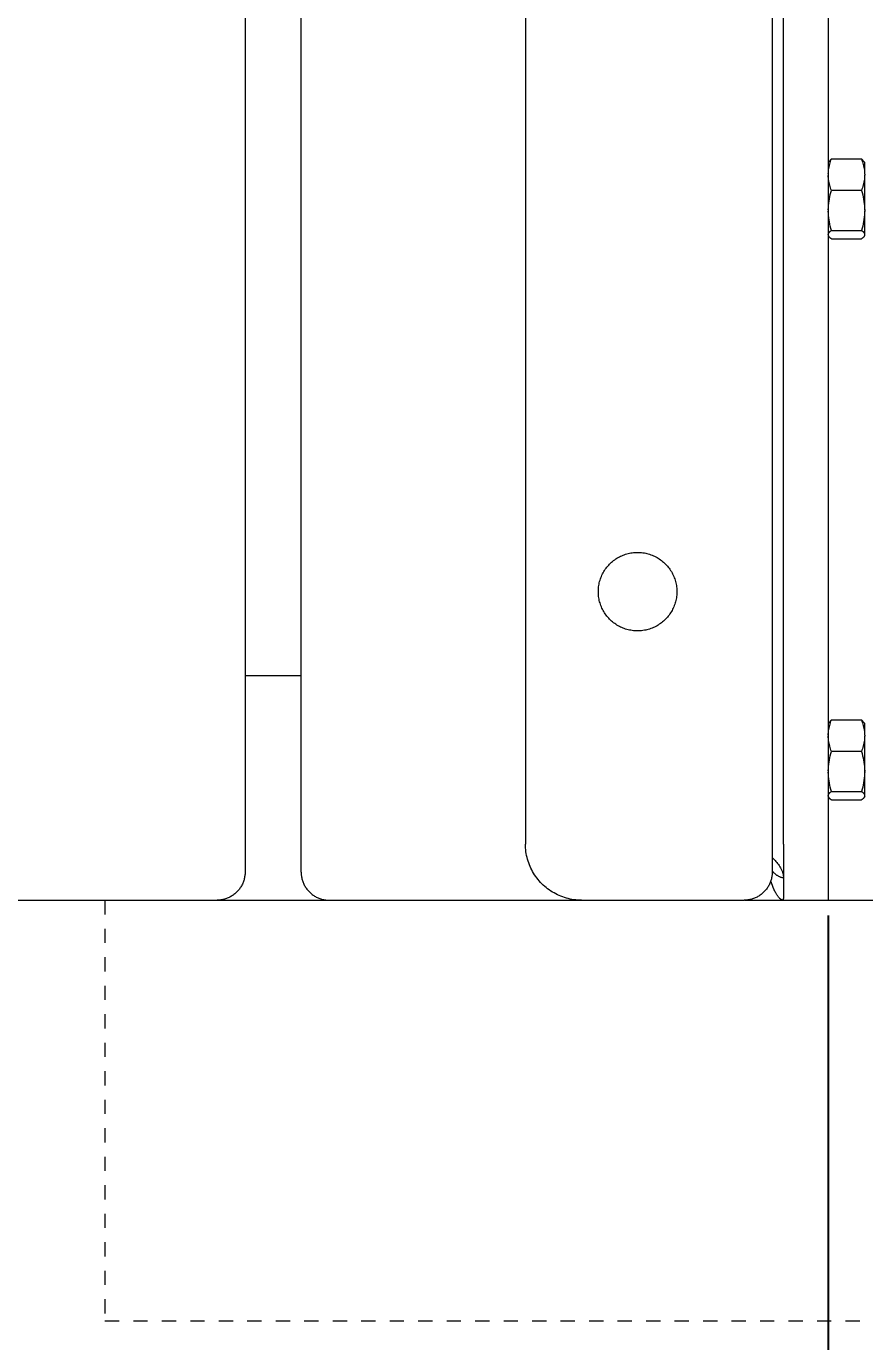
# Model space of a CAD drawing. Header units: inches. Extents: x -2 to 171, y -5 to 121.
# Drawn here: x 74.87 to 80.76, y 48.11 to 57.34 of the extents above; entities that cross this region are included whole.
import ezdxf

# ---------------------------------------------------------------- set-up
doc = ezdxf.new("R2010")
doc.units = ezdxf.units.IN
doc.linetypes.add('HIDDEN', pattern=[1.905, 1.27, -0.635])
for name, color, linetype, lineweight in [('ZANO_R', 7, 'Continuous', 0), ('ZANO_R_przerywana', 250, 'HIDDEN', 0), ('ZANO_W', 1, 'Continuous', 0)]:
    doc.layers.add(name, color=color, linetype=linetype, lineweight=lineweight)
doc.styles.get("Standard").update_dxf_attribs({"font": 'arial.ttf'})
doc.dimstyles.new('amerykanie', dxfattribs={"dimtxt": 50, "dimasz": 50, "dimexe": 0.5, "dimexo": 0.5, "dimgap": 1, "dimtad": 1, "dimdec": 0, "dimzin": 0, "dimlunit": 5, "dimtxsty": 'Standard', "dimcen": 0.09, "dimclrd": 1, "dimclre": 1, "dimclrt": 1, "dimazin": 0, "dimtfac": 1, "dimtdec": 0, "dimtmove": 0, "dimatfit": 3, "dimfxl": 1, "dimtzin": 0, "dimarcsym": 1})

# ---------------------------------------------------------------- blocks, each defined once
blk = doc.blocks.new('*D363')
at = {"layer": 'ZANO_W', "color": 1, "lineweight": -2}
for p, q in [((7.9821, 51.1051), (7.9821, 43.3899)), ((82.3128, 51.1051), (82.3128, 43.3899)), ((8.9821, 43.8899), (81.3128, 43.8899))]:
    blk.add_line(p, q, dxfattribs=at)
at = {"layer": 'ZANO_W', "color": 1}
for points in [[(8.9821, 44.0566), (8.9821, 43.7232), (7.9821, 43.8899)], [(81.3128, 43.7232), (81.3128, 44.0566), (82.3128, 43.8899)]]:
    blk.add_solid(points, dxfattribs=at)
at = {"layer": 'ZANO_W', "color": 1, "insert": (45.1474, 45.2301), "char_height": 1.625, "attachment_point": 5}
blk.add_mtext('74 5/16', dxfattribs=at)
blk = doc.blocks.new('*D364')
at = {"layer": 'ZANO_W', "color": 1, "lineweight": -2}
for p, q in [((9.7931, 51.1051), (9.7931, 46.5274)), ((80.5018, 51.1051), (80.5018, 46.5274)), ((10.7931, 47.0274), (79.5018, 47.0274))]:
    blk.add_line(p, q, dxfattribs=at)
at = {"layer": 'ZANO_W', "color": 1}
for points in [[(10.7931, 47.194), (10.7931, 46.8607), (9.7931, 47.0274)], [(79.5018, 46.8607), (79.5018, 47.194), (80.5018, 47.0274)]]:
    blk.add_solid(points, dxfattribs=at)
at = {"layer": 'ZANO_W', "color": 1, "insert": (45.1474, 48.3676), "char_height": 1.625, "attachment_point": 5}
blk.add_mtext('70 11/16', dxfattribs=at)

msp = doc.modelspace()

# ---------------------------------------------------------------- linework, layer by layer
at = {"layer": 'ZANO_R'}
for p, q in [((76.40727, 68.73104), (76.40727, 51.4082)), ((76.80097, 51.4082), (76.80097, 68.73104)), ((80.10805, 68.73104), (80.10805, 51.4082)), ((78.37577, 68.53419), (78.37577, 51.60505)), ((80.18679, 51.60505), (80.18679, 68.53419)), ((80.50175, 68.53419), (80.50175, 51.60505)), ((80.50482, 56.3938), (80.52461, 56.41291)), ((80.51773, 56.39444), (80.52102, 56.40373)), ((80.52102, 56.40373), (80.52461, 56.41291)), ((80.52461, 56.41291), (80.7348, 56.41291)), ((80.7348, 56.41291), (80.73857, 56.4033)), ((80.7546, 56.3938), (80.7348, 56.41291)), ((80.73857, 56.4033), (80.74201, 56.39356)), ((80.50175, 56.38852), (80.50481, 56.39381)), ((80.50181, 56.30747), (80.50233, 56.31731)), ((80.50233, 56.31731), (80.50317, 56.32713)), ((80.50317, 56.32713), (80.50433, 56.33692)), ((80.50433, 56.33692), (80.50579, 56.34667)), ((80.50579, 56.34667), (80.50757, 56.35637)), ((80.50757, 56.35637), (80.50965, 56.366)), ((80.50965, 56.366), (80.51204, 56.37557)), ((80.51204, 56.37557), (80.51473, 56.38505)), ((80.51473, 56.38505), (80.51773, 56.39444)), ((80.74201, 56.39356), (80.74511, 56.38372)), ((80.74511, 56.38372), (80.74788, 56.37377)), ((80.74788, 56.37377), (80.75031, 56.36374)), ((80.75031, 56.36374), (80.7524, 56.35363)), ((80.7524, 56.35363), (80.75415, 56.34345)), ((80.75415, 56.34345), (80.75555, 56.33322)), ((80.7546, 56.39381), (80.75766, 56.38852)), ((80.75555, 56.33322), (80.7566, 56.32295)), ((80.7566, 56.32295), (80.75731, 56.31265)), ((80.75731, 56.31265), (80.75766, 56.30234)), ((80.75766, 56.30622), (80.75766, 56.38845)), ((80.50232, 56.28751), (80.5018, 56.29737)), ((80.50316, 56.27768), (80.50232, 56.28751)), ((80.50431, 56.26787), (80.50316, 56.27768)), ((80.50577, 56.25811), (80.50431, 56.26787)), ((80.50755, 56.24839), (80.50577, 56.25811)), ((80.50963, 56.23874), (80.50755, 56.24839)), ((80.51202, 56.22917), (80.50963, 56.23874)), ((80.51472, 56.21967), (80.51202, 56.22917)), ((80.51772, 56.21026), (80.51472, 56.21967)), ((80.74504, 56.22074), (80.74195, 56.21097)), ((80.7478, 56.23061), (80.74504, 56.22074)), ((80.75023, 56.24057), (80.7478, 56.23061)), ((80.75232, 56.2506), (80.75023, 56.24057)), ((80.75407, 56.2607), (80.75232, 56.2506)), ((80.75548, 56.27085), (80.75407, 56.2607)), ((80.75655, 56.28104), (80.75548, 56.27085)), ((80.75728, 56.29127), (80.75655, 56.28104)), ((80.75766, 56.30151), (80.75728, 56.29127)), ((80.75766, 56.30151), (80.75766, 56.30234)), ((80.75766, 56.05651), (80.75766, 56.29978)), ((80.50713, 56.11738), (80.50968, 56.13247)), ((80.50968, 56.13247), (80.5127, 56.14746)), ((80.5127, 56.14746), (80.5162, 56.16235)), ((80.5162, 56.16235), (80.52017, 56.17712)), ((80.52102, 56.20096), (80.51772, 56.21026)), ((80.52017, 56.17712), (80.52461, 56.19176)), ((80.52461, 56.19176), (80.52102, 56.20096)), ((80.7348, 56.19176), (80.52461, 56.19176)), ((80.73854, 56.2013), (80.7348, 56.19176)), ((80.7348, 56.19176), (80.7394, 56.17661)), ((80.74195, 56.21097), (80.73854, 56.2013)), ((80.7394, 56.17661), (80.74349, 56.16131)), ((80.74349, 56.16131), (80.74708, 56.14588)), ((80.74708, 56.14588), (80.75014, 56.13035)), ((80.75014, 56.13035), (80.75269, 56.11472)), ((80.50178, 56.05647), (80.50239, 56.07176)), ((80.5024, 56.03125), (80.50179, 56.04651)), ((80.50239, 56.07176), (80.50349, 56.08701)), ((80.50351, 56.01602), (80.5024, 56.03125)), ((80.50349, 56.08701), (80.50507, 56.10223)), ((80.50507, 56.10223), (80.50713, 56.11738)), ((80.75269, 56.11472), (80.75472, 56.09901)), ((80.75472, 56.09901), (80.75623, 56.08324)), ((80.75721, 56.03578), (80.75622, 56.01997)), ((80.75623, 56.08324), (80.75721, 56.06744)), ((80.75721, 56.06744), (80.75766, 56.05161)), ((80.75766, 56.05161), (80.75721, 56.03578)), ((80.75766, 55.88312), (80.75766, 56.0484)), ((80.50509, 56.00083), (80.50351, 56.01602)), ((80.50715, 55.9857), (80.50509, 56.00083)), ((80.5097, 55.97065), (80.50715, 55.9857)), ((80.51272, 55.95568), (80.5097, 55.97065)), ((80.51622, 55.94082), (80.51272, 55.95568)), ((80.52018, 55.92607), (80.51622, 55.94082)), ((80.74349, 55.94191), (80.7394, 55.92661)), ((80.74708, 55.95734), (80.74349, 55.94191)), ((80.75014, 55.97287), (80.74708, 55.95734)), ((80.75269, 55.9885), (80.75014, 55.97287)), ((80.75472, 56.00421), (80.75269, 55.9885)), ((80.75622, 56.01997), (80.75472, 56.00421)), ((80.50175, 55.88188), (80.50206, 55.88329)), ((80.50206, 55.88048), (80.50175, 55.88188)), ((80.50416, 55.87253), (80.50175, 55.8767)), ((80.50206, 55.88329), (80.50242, 55.88467)), ((80.50241, 55.87909), (80.50206, 55.88048)), ((80.50281, 55.87771), (80.50241, 55.87909)), ((80.50242, 55.88467), (80.50282, 55.88605)), ((80.50326, 55.87635), (80.50281, 55.87771)), ((80.50282, 55.88605), (80.50326, 55.88741)), ((80.50326, 55.88741), (80.50376, 55.88876)), ((80.50375, 55.875), (80.50326, 55.87635)), ((80.50429, 55.87367), (80.50375, 55.875)), ((80.50376, 55.88876), (80.5043, 55.89009)), ((80.50487, 55.87236), (80.50429, 55.87367)), ((80.5043, 55.89009), (80.50488, 55.8914)), ((80.5055, 55.87107), (80.50487, 55.87236)), ((80.50488, 55.8914), (80.50551, 55.89269)), ((80.50617, 55.86981), (80.5055, 55.87107)), ((80.50551, 55.89269), (80.50618, 55.89396)), ((80.50689, 55.86856), (80.50617, 55.86981)), ((80.50618, 55.89396), (80.5069, 55.8952)), ((80.50764, 55.86734), (80.50689, 55.86856)), ((80.5069, 55.8952), (80.50765, 55.89642)), ((80.50844, 55.86615), (80.50764, 55.86734)), ((80.50765, 55.89642), (80.50845, 55.89761)), ((80.50928, 55.86499), (80.50844, 55.86615)), ((80.50845, 55.89761), (80.50929, 55.89877)), ((80.51016, 55.86385), (80.50928, 55.86499)), ((80.50929, 55.89877), (80.51017, 55.89991)), ((80.51107, 55.86275), (80.51016, 55.86385)), ((80.51017, 55.89991), (80.51108, 55.90101)), ((80.51202, 55.86167), (80.51107, 55.86275)), ((80.51108, 55.90101), (80.51203, 55.90208)), ((80.51301, 55.86064), (80.51202, 55.86167)), ((80.51203, 55.90208), (80.51302, 55.90312)), ((80.51404, 55.85963), (80.51301, 55.86064)), ((80.51302, 55.90312), (80.51405, 55.90413)), ((80.51509, 55.85866), (80.51404, 55.85963)), ((80.51405, 55.90413), (80.5151, 55.9051)), ((80.51618, 55.85773), (80.51509, 55.85866)), ((80.5151, 55.9051), (80.51619, 55.90603)), ((80.51731, 55.85683), (80.51618, 55.85773)), ((80.51619, 55.90603), (80.51731, 55.90693)), ((80.51731, 55.90693), (80.51846, 55.90779)), ((80.51846, 55.85598), (80.51731, 55.85683)), ((80.51846, 55.90779), (80.51964, 55.9086)), ((80.51964, 55.85516), (80.51846, 55.85598)), ((80.51964, 55.9086), (80.52085, 55.90938)), ((80.52084, 55.85438), (80.51964, 55.85516)), ((80.52461, 55.91146), (80.52018, 55.92607)), ((80.52207, 55.85365), (80.52084, 55.85438)), ((80.52085, 55.90938), (80.52208, 55.91012)), ((80.52333, 55.85296), (80.52207, 55.85365)), ((80.52208, 55.91012), (80.52333, 55.91081)), ((80.52333, 55.91081), (80.52461, 55.91146)), ((80.52461, 55.85231), (80.52333, 55.85296)), ((80.52461, 55.91146), (80.7348, 55.91146)), ((80.52461, 55.85231), (80.7348, 55.85231)), ((80.7394, 55.92661), (80.7348, 55.91146)), ((80.7348, 55.91146), (80.73608, 55.91081)), ((80.73608, 55.85296), (80.7348, 55.85231)), ((80.73608, 55.91081), (80.73733, 55.91012)), ((80.73734, 55.85365), (80.73608, 55.85296)), ((80.73733, 55.91012), (80.73856, 55.90938)), ((80.73857, 55.85438), (80.73734, 55.85365)), ((80.73856, 55.90938), (80.73977, 55.9086)), ((80.73978, 55.85516), (80.73857, 55.85438)), ((80.73977, 55.9086), (80.74094, 55.90779)), ((80.74096, 55.85598), (80.73978, 55.85516)), ((80.74094, 55.90779), (80.74209, 55.90693)), ((80.74211, 55.85683), (80.74096, 55.85598)), ((80.74209, 55.90693), (80.74321, 55.90604)), ((80.74323, 55.85773), (80.74211, 55.85683)), ((80.74321, 55.90604), (80.7443, 55.9051)), ((80.74432, 55.85866), (80.74323, 55.85773)), ((80.7443, 55.9051), (80.74536, 55.90414)), ((80.74538, 55.85963), (80.74432, 55.85866)), ((80.74536, 55.90414), (80.74638, 55.90313)), ((80.7464, 55.86064), (80.74538, 55.85963)), ((80.74638, 55.90313), (80.74736, 55.90209)), ((80.74739, 55.86167), (80.7464, 55.86064)), ((80.74736, 55.90209), (80.74832, 55.90102)), ((80.74834, 55.86275), (80.74739, 55.86167)), ((80.74832, 55.90102), (80.74923, 55.89992)), ((80.74926, 55.86385), (80.74834, 55.86275)), ((80.74923, 55.89992), (80.75011, 55.89879)), ((80.75013, 55.86499), (80.74926, 55.86385)), ((80.75011, 55.89879), (80.75095, 55.89763)), ((80.75097, 55.86615), (80.75013, 55.86499)), ((80.75095, 55.89763), (80.75174, 55.89644)), ((80.75177, 55.86734), (80.75097, 55.86615)), ((80.75174, 55.89644), (80.7525, 55.89522)), ((80.75253, 55.86856), (80.75177, 55.86734)), ((80.7525, 55.89522), (80.75322, 55.89398)), ((80.75324, 55.86981), (80.75253, 55.86856)), ((80.75322, 55.89398), (80.75389, 55.89271)), ((80.75391, 55.87107), (80.75324, 55.86981)), ((80.75389, 55.89271), (80.75452, 55.89143)), ((80.75454, 55.87236), (80.75391, 55.87107)), ((80.75452, 55.89143), (80.7551, 55.89012)), ((80.75512, 55.87367), (80.75454, 55.87236)), ((80.7551, 55.89012), (80.75565, 55.88879)), ((80.75566, 55.875), (80.75512, 55.87367)), ((80.75766, 55.8767), (80.75525, 55.87253)), ((80.75565, 55.88879), (80.75614, 55.88745)), ((80.75616, 55.87635), (80.75566, 55.875)), ((80.75614, 55.88745), (80.75659, 55.88609)), ((80.7566, 55.87771), (80.75616, 55.87635)), ((80.75659, 55.88609), (80.75699, 55.88471)), ((80.757, 55.87909), (80.7566, 55.87771)), ((80.75699, 55.88471), (80.75735, 55.88333)), ((80.75736, 55.88048), (80.757, 55.87909)), ((80.75735, 55.88333), (80.75766, 55.88193)), ((80.75766, 55.88188), (80.75736, 55.88048)), ((80.75766, 55.8776), (80.75766, 55.88123)), ((80.75766, 55.87683), (80.75766, 55.8776)), ((80.75766, 55.87671), (80.75766, 55.87683)), ((80.75766, 55.87677), (80.75766, 55.87672)), ((80.75766, 55.87672), (80.75766, 55.87671)), ((80.75766, 55.87671), (80.75766, 55.8767)), ((80.75766, 55.8767), (80.75766, 55.87671)), ((80.75766, 55.8767), (80.75766, 55.8767)), ((80.75766, 55.8767), (80.75766, 55.8767)), ((79.05224, 53.62898), (79.06101, 53.63266)), ((79.06101, 53.63266), (79.06991, 53.63603)), ((79.06991, 53.63603), (79.07891, 53.6391)), ((79.07891, 53.6391), (79.08802, 53.64185)), ((79.08802, 53.64185), (79.09722, 53.64429)), ((79.09722, 53.64429), (79.10649, 53.6464)), ((79.10649, 53.6464), (79.11584, 53.6482)), ((79.11584, 53.6482), (79.12524, 53.64967)), ((79.12524, 53.64967), (79.13468, 53.65082)), ((79.13468, 53.65082), (79.14416, 53.65164)), ((79.14416, 53.65164), (79.15366, 53.65213)), ((79.15366, 53.65213), (79.16317, 53.65229)), ((79.16317, 53.65229), (79.17268, 53.65213)), ((79.17268, 53.65213), (79.18218, 53.65164)), ((79.18218, 53.65164), (79.19166, 53.65082)), ((79.19166, 53.65082), (79.20111, 53.64967)), ((79.20111, 53.64967), (79.21051, 53.6482)), ((79.21051, 53.6482), (79.21985, 53.6464)), ((79.21985, 53.6464), (79.22912, 53.64429)), ((79.22912, 53.64429), (79.23832, 53.64185)), ((79.23832, 53.64185), (79.24743, 53.6391)), ((79.24743, 53.6391), (79.25643, 53.63603)), ((79.25643, 53.63603), (79.26533, 53.63266)), ((79.26533, 53.63266), (79.2741, 53.62898)), ((78.93636, 53.53326), (78.9419, 53.54099)), ((78.9419, 53.54099), (78.94771, 53.54853)), ((78.94771, 53.54853), (78.95377, 53.55587)), ((78.95377, 53.55587), (78.96007, 53.56299)), ((78.96007, 53.56299), (78.96662, 53.56989)), ((78.96662, 53.56989), (78.97341, 53.57656)), ((78.97341, 53.57656), (78.98042, 53.58299)), ((78.98042, 53.58299), (78.98765, 53.58917)), ((78.98765, 53.58917), (78.99509, 53.5951)), ((78.99509, 53.5951), (79.00273, 53.60077)), ((79.00273, 53.60077), (79.01056, 53.60618)), ((79.01056, 53.60618), (79.01857, 53.61131)), ((79.01857, 53.61131), (79.02675, 53.61616)), ((79.02675, 53.61616), (79.0351, 53.62073)), ((79.0351, 53.62073), (79.0436, 53.625)), ((79.0436, 53.625), (79.05224, 53.62898)), ((79.2741, 53.62898), (79.28275, 53.625)), ((79.28275, 53.625), (79.29124, 53.62073)), ((79.29124, 53.62073), (79.29959, 53.61616)), ((79.29959, 53.61616), (79.30777, 53.61131)), ((79.30777, 53.61131), (79.31579, 53.60618)), ((79.31579, 53.60618), (79.32362, 53.60077)), ((79.32362, 53.60077), (79.33125, 53.5951)), ((79.33125, 53.5951), (79.33869, 53.58917)), ((79.33869, 53.58917), (79.34592, 53.58299)), ((79.34592, 53.58299), (79.35293, 53.57656)), ((79.35293, 53.57656), (79.35972, 53.56989)), ((79.35972, 53.56989), (79.36627, 53.56299)), ((79.36627, 53.56299), (79.37258, 53.55587)), ((79.37258, 53.55587), (79.37864, 53.54853)), ((79.37864, 53.54853), (79.38444, 53.54099)), ((79.38444, 53.54099), (79.38998, 53.53326)), ((78.89449, 53.43803), (78.89677, 53.44727)), ((78.89677, 53.44727), (78.89936, 53.45642)), ((78.89936, 53.45642), (78.90227, 53.46548)), ((78.90227, 53.46548), (78.90549, 53.47443)), ((78.90549, 53.47443), (78.90902, 53.48327)), ((78.90902, 53.48327), (78.91285, 53.49197)), ((78.91285, 53.49197), (78.91697, 53.50055)), ((78.91697, 53.50055), (78.92139, 53.50897)), ((78.92139, 53.50897), (78.9261, 53.51724)), ((78.9261, 53.51724), (78.9311, 53.52534)), ((78.9311, 53.52534), (78.93636, 53.53326)), ((79.38998, 53.53326), (79.39525, 53.52534)), ((79.39525, 53.52534), (79.40024, 53.51724)), ((79.40024, 53.51724), (79.40495, 53.50897)), ((79.40495, 53.50897), (79.40937, 53.50055)), ((79.40937, 53.50055), (79.4135, 53.49197)), ((79.4135, 53.49197), (79.41733, 53.48327)), ((79.41733, 53.48327), (79.42085, 53.47443)), ((79.42085, 53.47443), (79.42407, 53.46548)), ((79.42407, 53.46548), (79.42698, 53.45642)), ((79.42698, 53.45642), (79.42958, 53.44727)), ((79.42958, 53.44727), (79.43185, 53.43803)), ((78.88762, 53.38146), (78.88795, 53.39097)), ((78.88762, 53.37195), (78.88762, 53.38146)), ((78.88795, 53.36244), (78.88762, 53.37195)), ((78.88795, 53.39097), (78.88861, 53.40046)), ((78.88861, 53.35295), (78.88795, 53.36244)), ((78.88861, 53.40046), (78.88959, 53.40992)), ((78.88959, 53.34349), (78.88861, 53.35295)), ((78.88959, 53.40992), (78.8909, 53.41935)), ((78.8909, 53.41935), (78.89253, 53.42872)), ((78.89253, 53.42872), (78.89449, 53.43803)), ((79.43185, 53.43803), (79.43381, 53.42872)), ((79.43381, 53.42872), (79.43544, 53.41935)), ((79.43544, 53.41935), (79.43675, 53.40992)), ((79.43675, 53.40992), (79.43774, 53.40046)), ((79.43774, 53.35295), (79.43675, 53.34349)), ((79.43774, 53.40046), (79.43839, 53.39097)), ((79.43839, 53.36244), (79.43774, 53.35295)), ((79.43839, 53.39097), (79.43872, 53.38146)), ((79.43872, 53.37195), (79.43839, 53.36244)), ((79.43872, 53.38146), (79.43872, 53.37195)), ((78.8909, 53.33406), (78.88959, 53.34349)), ((78.89253, 53.32469), (78.8909, 53.33406)), ((78.89449, 53.31538), (78.89253, 53.32469)), ((78.89677, 53.30614), (78.89449, 53.31538)), ((78.89936, 53.29699), (78.89677, 53.30614)), ((78.90227, 53.28793), (78.89936, 53.29699)), ((78.90549, 53.27898), (78.90227, 53.28793)), ((78.90902, 53.27014), (78.90549, 53.27898)), ((78.91285, 53.26143), (78.90902, 53.27014)), ((78.91697, 53.25286), (78.91285, 53.26143)), ((79.4135, 53.26143), (79.40937, 53.25286)), ((79.41733, 53.27014), (79.4135, 53.26143)), ((79.42085, 53.27898), (79.41733, 53.27014)), ((79.42407, 53.28793), (79.42085, 53.27898)), ((79.42698, 53.29699), (79.42407, 53.28793)), ((79.42958, 53.30614), (79.42698, 53.29699)), ((79.43185, 53.31538), (79.42958, 53.30614)), ((79.43381, 53.32469), (79.43185, 53.31538)), ((79.43544, 53.33406), (79.43381, 53.32469)), ((79.43675, 53.34349), (79.43544, 53.33406)), ((78.92139, 53.24444), (78.91697, 53.25286)), ((78.9261, 53.23617), (78.92139, 53.24444)), ((78.9311, 53.22807), (78.9261, 53.23617)), ((78.93636, 53.22015), (78.9311, 53.22807)), ((78.9419, 53.21242), (78.93636, 53.22015)), ((78.94771, 53.20488), (78.9419, 53.21242)), ((78.95377, 53.19754), (78.94771, 53.20488)), ((78.96007, 53.19042), (78.95377, 53.19754)), ((78.96662, 53.18352), (78.96007, 53.19042)), ((78.97341, 53.17685), (78.96662, 53.18352)), ((78.98042, 53.17042), (78.97341, 53.17685)), ((78.98765, 53.16424), (78.98042, 53.17042)), ((79.34592, 53.17042), (79.33869, 53.16424)), ((79.35293, 53.17685), (79.34592, 53.17042)), ((79.35972, 53.18352), (79.35293, 53.17685)), ((79.36627, 53.19042), (79.35972, 53.18352)), ((79.37258, 53.19754), (79.36627, 53.19042)), ((79.37864, 53.20488), (79.37258, 53.19754)), ((79.38444, 53.21242), (79.37864, 53.20488)), ((79.38998, 53.22015), (79.38444, 53.21242)), ((79.39525, 53.22807), (79.38998, 53.22015)), ((79.40024, 53.23617), (79.39525, 53.22807)), ((79.40495, 53.24444), (79.40024, 53.23617)), ((79.40937, 53.25286), (79.40495, 53.24444)), ((78.99509, 53.1583), (78.98765, 53.16424)), ((79.00273, 53.15263), (78.99509, 53.1583)), ((79.01056, 53.14723), (79.00273, 53.15263)), ((79.01857, 53.1421), (79.01056, 53.14723)), ((79.02675, 53.13725), (79.01857, 53.1421)), ((79.0351, 53.13268), (79.02675, 53.13725)), ((79.0436, 53.12841), (79.0351, 53.13268)), ((79.05224, 53.12443), (79.0436, 53.12841)), ((79.06101, 53.12075), (79.05224, 53.12443)), ((79.06991, 53.11737), (79.06101, 53.12075)), ((79.07891, 53.11431), (79.06991, 53.11737)), ((79.08802, 53.11156), (79.07891, 53.11431)), ((79.09722, 53.10912), (79.08802, 53.11156)), ((79.10649, 53.107), (79.09722, 53.10912)), ((79.11584, 53.10521), (79.10649, 53.107)), ((79.12524, 53.10374), (79.11584, 53.10521)), ((79.13468, 53.10259), (79.12524, 53.10374)), ((79.14416, 53.10177), (79.13468, 53.10259)), ((79.15366, 53.10128), (79.14416, 53.10177)), ((79.16317, 53.10111), (79.15366, 53.10128)), ((79.17268, 53.10128), (79.16317, 53.10111)), ((79.18218, 53.10177), (79.17268, 53.10128)), ((79.19166, 53.10259), (79.18218, 53.10177)), ((79.20111, 53.10374), (79.19166, 53.10259)), ((79.21051, 53.10521), (79.20111, 53.10374)), ((79.21985, 53.107), (79.21051, 53.10521)), ((79.22912, 53.10912), (79.21985, 53.107)), ((79.23832, 53.11156), (79.22912, 53.10912)), ((79.24743, 53.11431), (79.23832, 53.11156)), ((79.25643, 53.11737), (79.24743, 53.11431)), ((79.26533, 53.12075), (79.25643, 53.11737)), ((79.2741, 53.12443), (79.26533, 53.12075)), ((79.28275, 53.12841), (79.2741, 53.12443)), ((79.29124, 53.13268), (79.28275, 53.12841)), ((79.29959, 53.13725), (79.29124, 53.13268)), ((79.30777, 53.1421), (79.29959, 53.13725)), ((79.31579, 53.14723), (79.30777, 53.1421)), ((79.32362, 53.15263), (79.31579, 53.14723)), ((79.33125, 53.1583), (79.32362, 53.15263)), ((79.33869, 53.16424), (79.33125, 53.1583)), ((76.80097, 52.78615), (76.40727, 52.78615)), ((80.50175, 52.45151), (80.50481, 52.4568)), ((80.50482, 52.45679), (80.52461, 52.4759)), ((80.50951, 52.42842), (80.51191, 52.4381)), ((80.51191, 52.4381), (80.51462, 52.4477)), ((80.51462, 52.4477), (80.51765, 52.45721)), ((80.51765, 52.45721), (80.52098, 52.46661)), ((80.52098, 52.46661), (80.52461, 52.4759)), ((80.52461, 52.4759), (80.7348, 52.4759)), ((80.7348, 52.4759), (80.73857, 52.46629)), ((80.7546, 52.45679), (80.7348, 52.4759)), ((80.73857, 52.46629), (80.74201, 52.45655)), ((80.74201, 52.45655), (80.74511, 52.44671)), ((80.74511, 52.44671), (80.74788, 52.43676)), ((80.74788, 52.43676), (80.75031, 52.42673)), ((80.7546, 52.4568), (80.75766, 52.45151)), ((80.75766, 52.36921), (80.75766, 52.45144)), ((80.50221, 52.35269), (80.50177, 52.36278)), ((80.50178, 52.36915), (80.50227, 52.37911)), ((80.50298, 52.34263), (80.50221, 52.35269)), ((80.50227, 52.37911), (80.50307, 52.38906)), ((80.50409, 52.3326), (80.50298, 52.34263)), ((80.50307, 52.38906), (80.5042, 52.39897)), ((80.5042, 52.39897), (80.50565, 52.40884)), ((80.50565, 52.40884), (80.50742, 52.41866)), ((80.50742, 52.41866), (80.50951, 52.42842)), ((80.75031, 52.42673), (80.7524, 52.41662)), ((80.7524, 52.41662), (80.75415, 52.40644)), ((80.75415, 52.40644), (80.75555, 52.39622)), ((80.75555, 52.39622), (80.7566, 52.38594)), ((80.7566, 52.34471), (80.75555, 52.33444)), ((80.7566, 52.38594), (80.75731, 52.37564)), ((80.75731, 52.35501), (80.7566, 52.34471)), ((80.75731, 52.37564), (80.75766, 52.36533)), ((80.75766, 52.36533), (80.75731, 52.35501)), ((80.75766, 52.1195), (80.75766, 52.36278)), ((80.50552, 52.32261), (80.50409, 52.3326)), ((80.50728, 52.31267), (80.50552, 52.32261)), ((80.50937, 52.3028), (80.50728, 52.31267)), ((80.51178, 52.293), (80.50937, 52.3028)), ((80.51452, 52.28328), (80.51178, 52.293)), ((80.51757, 52.27366), (80.51452, 52.28328)), ((80.52093, 52.26415), (80.51757, 52.27366)), ((80.52017, 52.24011), (80.52461, 52.25475)), ((80.52461, 52.25475), (80.52093, 52.26415)), ((80.7348, 52.25475), (80.52461, 52.25475)), ((80.73857, 52.26436), (80.7348, 52.25475)), ((80.7348, 52.25475), (80.73929, 52.23996)), ((80.74201, 52.2741), (80.73857, 52.26436)), ((80.74511, 52.28394), (80.74201, 52.2741)), ((80.74788, 52.29389), (80.74511, 52.28394)), ((80.75031, 52.30392), (80.74788, 52.29389)), ((80.7524, 52.31403), (80.75031, 52.30392)), ((80.75415, 52.32421), (80.7524, 52.31403)), ((80.75555, 52.33444), (80.75415, 52.32421)), ((80.50349, 52.15), (80.50507, 52.16522)), ((80.50507, 52.16522), (80.50713, 52.18037)), ((80.50713, 52.18037), (80.50968, 52.19546)), ((80.50968, 52.19546), (80.5127, 52.21045)), ((80.5127, 52.21045), (80.5162, 52.22534)), ((80.5162, 52.22534), (80.52017, 52.24011)), ((80.73929, 52.23996), (80.7433, 52.22503)), ((80.7433, 52.22503), (80.74682, 52.20998)), ((80.74682, 52.20998), (80.74986, 52.19483)), ((80.74986, 52.19483), (80.7524, 52.17959)), ((80.7524, 52.17959), (80.75446, 52.16427)), ((80.75446, 52.16427), (80.75602, 52.14889)), ((80.50178, 52.11946), (80.50239, 52.13475)), ((80.5024, 52.09424), (80.50179, 52.1095)), ((80.50239, 52.13475), (80.50349, 52.15)), ((80.50351, 52.07901), (80.5024, 52.09424)), ((80.50509, 52.06382), (80.50351, 52.07901)), ((80.50715, 52.0487), (80.50509, 52.06382)), ((80.75472, 52.0672), (80.75269, 52.05149)), ((80.75622, 52.08296), (80.75472, 52.0672)), ((80.75602, 52.14889), (80.75708, 52.13347)), ((80.75721, 52.09877), (80.75622, 52.08296)), ((80.75708, 52.13347), (80.75764, 52.11803)), ((80.75766, 52.1146), (80.75721, 52.09877)), ((80.75766, 52.1146), (80.75766, 52.11803)), ((80.75766, 51.94611), (80.75766, 52.11139)), ((80.5097, 52.03364), (80.50715, 52.0487)), ((80.51272, 52.01867), (80.5097, 52.03364)), ((80.51622, 52.00381), (80.51272, 52.01867)), ((80.51473, 51.96763), (80.51586, 51.96862)), ((80.51586, 51.96862), (80.51702, 51.96958)), ((80.52018, 51.98906), (80.51622, 52.00381)), ((80.51702, 51.96958), (80.51821, 51.9705)), ((80.51821, 51.9705), (80.51944, 51.97138)), ((80.51944, 51.97138), (80.52069, 51.97221)), ((80.52461, 51.97445), (80.52018, 51.98906)), ((80.52069, 51.97221), (80.52197, 51.973)), ((80.52197, 51.973), (80.52328, 51.97375)), ((80.52328, 51.97375), (80.52461, 51.97445)), ((80.52461, 51.97445), (80.7348, 51.97445)), ((80.7394, 51.9896), (80.7348, 51.97445)), ((80.7348, 51.97445), (80.73608, 51.9738)), ((80.73608, 51.9738), (80.73733, 51.97311)), ((80.73733, 51.97311), (80.73856, 51.97237)), ((80.73856, 51.97237), (80.73977, 51.9716)), ((80.74349, 52.0049), (80.7394, 51.9896)), ((80.73977, 51.9716), (80.74094, 51.97078)), ((80.74094, 51.97078), (80.74209, 51.96992)), ((80.74209, 51.96992), (80.74321, 51.96903)), ((80.74321, 51.96903), (80.7443, 51.9681)), ((80.74708, 52.02033), (80.74349, 52.0049)), ((80.7443, 51.9681), (80.74536, 51.96713)), ((80.75014, 52.03586), (80.74708, 52.02033)), ((80.75269, 52.05149), (80.75014, 52.03586)), ((80.50416, 51.93552), (80.50175, 51.9397)), ((80.50212, 51.9428), (80.50177, 51.94422)), ((80.50179, 51.94596), (80.50218, 51.94741)), ((80.50252, 51.94139), (80.50212, 51.9428)), ((80.50218, 51.94741), (80.50262, 51.94885)), ((80.50297, 51.94), (80.50252, 51.94139)), ((80.50262, 51.94885), (80.50312, 51.95027)), ((80.50347, 51.93862), (80.50297, 51.94)), ((80.50312, 51.95027), (80.50366, 51.95168)), ((80.50401, 51.93726), (80.50347, 51.93862)), ((80.50366, 51.95168), (80.50425, 51.95306)), ((80.5046, 51.93592), (80.50401, 51.93726)), ((80.50425, 51.95306), (80.50488, 51.95443)), ((80.50523, 51.9346), (80.5046, 51.93592)), ((80.50488, 51.95443), (80.50556, 51.95577)), ((80.50591, 51.9333), (80.50523, 51.9346)), ((80.50556, 51.95577), (80.50629, 51.95709)), ((80.50664, 51.93203), (80.50591, 51.9333)), ((80.50629, 51.95709), (80.50706, 51.95838)), ((80.5074, 51.93078), (80.50664, 51.93203)), ((80.50706, 51.95838), (80.50788, 51.95965)), ((80.50821, 51.92955), (80.5074, 51.93078)), ((80.50788, 51.95965), (80.50874, 51.96088)), ((80.50906, 51.92836), (80.50821, 51.92955)), ((80.50874, 51.96088), (80.50964, 51.96209)), ((80.50994, 51.9272), (80.50906, 51.92836)), ((80.50964, 51.96209), (80.51058, 51.96327)), ((80.51087, 51.92606), (80.50994, 51.9272)), ((80.51058, 51.96327), (80.51156, 51.96441)), ((80.51184, 51.92496), (80.51087, 51.92606)), ((80.51156, 51.96441), (80.51258, 51.96552)), ((80.51284, 51.92389), (80.51184, 51.92496)), ((80.51258, 51.96552), (80.51364, 51.96659)), ((80.51388, 51.92286), (80.51284, 51.92389)), ((80.51364, 51.96659), (80.51473, 51.96763)), ((80.51495, 51.92186), (80.51388, 51.92286)), ((80.51605, 51.9209), (80.51495, 51.92186)), ((80.51719, 51.91998), (80.51605, 51.9209)), ((80.51836, 51.9191), (80.51719, 51.91998)), ((80.51956, 51.91825), (80.51836, 51.9191)), ((80.52078, 51.91745), (80.51956, 51.91825)), ((80.52203, 51.91669), (80.52078, 51.91745)), ((80.52331, 51.91597), (80.52203, 51.91669)), ((80.52461, 51.9153), (80.52331, 51.91597)), ((80.52461, 51.9153), (80.7348, 51.9153)), ((80.73608, 51.91595), (80.7348, 51.9153)), ((80.73734, 51.91664), (80.73608, 51.91595)), ((80.73857, 51.91737), (80.73734, 51.91664)), ((80.73978, 51.91815), (80.73857, 51.91737)), ((80.74096, 51.91897), (80.73978, 51.91815)), ((80.74211, 51.91982), (80.74096, 51.91897)), ((80.74323, 51.92072), (80.74211, 51.91982)), ((80.74432, 51.92165), (80.74323, 51.92072)), ((80.74538, 51.92262), (80.74432, 51.92165)), ((80.74536, 51.96713), (80.74638, 51.96612)), ((80.7464, 51.92363), (80.74538, 51.92262)), ((80.74638, 51.96612), (80.74736, 51.96509)), ((80.74739, 51.92467), (80.7464, 51.92363)), ((80.74736, 51.96509), (80.74832, 51.96401)), ((80.74834, 51.92574), (80.74739, 51.92467)), ((80.74832, 51.96401), (80.74923, 51.96291)), ((80.74926, 51.92684), (80.74834, 51.92574)), ((80.74923, 51.96291), (80.75011, 51.96178)), ((80.75013, 51.92798), (80.74926, 51.92684)), ((80.75011, 51.96178), (80.75095, 51.96062)), ((80.75097, 51.92914), (80.75013, 51.92798)), ((80.75095, 51.96062), (80.75174, 51.95943)), ((80.75177, 51.93033), (80.75097, 51.92914)), ((80.75174, 51.95943), (80.7525, 51.95821)), ((80.75253, 51.93155), (80.75177, 51.93033)), ((80.7525, 51.95821), (80.75322, 51.95697)), ((80.75324, 51.9328), (80.75253, 51.93155)), ((80.75322, 51.95697), (80.75389, 51.95571)), ((80.75391, 51.93406), (80.75324, 51.9328)), ((80.75389, 51.95571), (80.75452, 51.95442)), ((80.75454, 51.93535), (80.75391, 51.93406)), ((80.75452, 51.95442), (80.7551, 51.95311)), ((80.75512, 51.93666), (80.75454, 51.93535)), ((80.7551, 51.95311), (80.75565, 51.95178)), ((80.75566, 51.93799), (80.75512, 51.93666)), ((80.75766, 51.9397), (80.75525, 51.93552)), ((80.75565, 51.95178), (80.75614, 51.95044)), ((80.75616, 51.93934), (80.75566, 51.93799)), ((80.75614, 51.95044), (80.75659, 51.94908)), ((80.7566, 51.94071), (80.75616, 51.93934)), ((80.75659, 51.94908), (80.75699, 51.94771)), ((80.757, 51.94208), (80.7566, 51.94071)), ((80.75699, 51.94771), (80.75735, 51.94632)), ((80.75736, 51.94347), (80.757, 51.94208)), ((80.75735, 51.94632), (80.75766, 51.94492)), ((80.75766, 51.94488), (80.75736, 51.94347)), ((80.75766, 51.9406), (80.75766, 51.94422)), ((80.75766, 51.93982), (80.75766, 51.9406)), ((80.75766, 51.9397), (80.75766, 51.93982)), ((80.75766, 51.93976), (80.75766, 51.93971)), ((80.75766, 51.93971), (80.75766, 51.9397)), ((80.75766, 51.9397), (80.75766, 51.9397)), ((80.75766, 51.9397), (80.75766, 51.9397)), ((80.75766, 51.9397), (80.75766, 51.9397)), ((80.75766, 51.9397), (80.75766, 51.9397)), ((78.376, 51.59161), (78.37577, 51.60505)), ((80.18679, 51.60505), (80.18679, 51.22241)), ((80.50175, 51.60505), (80.50175, 51.21135)), ((78.37669, 51.57818), (78.376, 51.59161)), ((78.37783, 51.56479), (78.37669, 51.57818)), ((78.37944, 51.55144), (78.37783, 51.56479)), ((78.38149, 51.53816), (78.37944, 51.55144)), ((78.384, 51.52495), (78.38149, 51.53816)), ((78.38696, 51.51184), (78.384, 51.52495)), ((78.39037, 51.49883), (78.38696, 51.51184)), ((80.10805, 51.51025), (80.11497, 51.5039)), ((78.39422, 51.48595), (78.39037, 51.49883)), ((78.3985, 51.47321), (78.39422, 51.48595)), ((78.40322, 51.46062), (78.3985, 51.47321)), ((78.40836, 51.4482), (78.40322, 51.46062)), ((78.41393, 51.43596), (78.40836, 51.4482)), ((78.41991, 51.42392), (78.41393, 51.43596)), ((78.4263, 51.41209), (78.41991, 51.42392)), ((80.10805, 51.41946), (80.11032, 51.41615)), ((80.11032, 51.41615), (80.11271, 51.41292)), ((80.11497, 51.5039), (80.12168, 51.49734)), ((80.12168, 51.49734), (80.12818, 51.49056)), ((80.12818, 51.49056), (80.13445, 51.48358)), ((80.13445, 51.48358), (80.1405, 51.4764)), ((80.1405, 51.4764), (80.14632, 51.46903)), ((80.14632, 51.46903), (80.15189, 51.46148)), ((80.15189, 51.46148), (80.15722, 51.45376)), ((80.15722, 51.45376), (80.1623, 51.44586)), ((80.1623, 51.44586), (80.16713, 51.43781)), ((80.16713, 51.43781), (80.17169, 51.42961)), ((80.1717, 51.42961), (80.17396, 51.42487)), ((80.17394, 51.42486), (80.17594, 51.42029)), ((80.17594, 51.42029), (80.1778, 51.41566)), ((80.1778, 51.41566), (80.1795, 51.41097)), ((76.38819, 51.32366), (76.3852, 51.31764)), ((76.39097, 51.32977), (76.38819, 51.32366)), ((76.39354, 51.33598), (76.39097, 51.32977)), ((76.3959, 51.34228), (76.39354, 51.33598)), ((76.39804, 51.34865), (76.3959, 51.34228)), ((76.39997, 51.35509), (76.39804, 51.34865)), ((76.40167, 51.36159), (76.39997, 51.35509)), ((76.40315, 51.36815), (76.40167, 51.36159)), ((76.4044, 51.37475), (76.40315, 51.36815)), ((76.40543, 51.3814), (76.4044, 51.37475)), ((76.40623, 51.38807), (76.40543, 51.3814)), ((76.40681, 51.39477), (76.40623, 51.38807)), ((76.40715, 51.40148), (76.40681, 51.39477)), ((76.40727, 51.4082), (76.40715, 51.40148)), ((76.80097, 51.4082), (76.80108, 51.40148)), ((76.80108, 51.40148), (76.80142, 51.39477)), ((76.80142, 51.39477), (76.802, 51.38807)), ((76.802, 51.38807), (76.8028, 51.3814)), ((76.8028, 51.3814), (76.80383, 51.37475)), ((76.80383, 51.37475), (76.80508, 51.36815)), ((76.80508, 51.36815), (76.80656, 51.36159)), ((76.80656, 51.36159), (76.80827, 51.35509)), ((76.80827, 51.35509), (76.81019, 51.34865)), ((76.81019, 51.34865), (76.81233, 51.34228)), ((76.81233, 51.34228), (76.81469, 51.33598)), ((76.81469, 51.33598), (76.81726, 51.32977)), ((76.81726, 51.32977), (76.82005, 51.32366)), ((76.82005, 51.32366), (76.82304, 51.31764)), ((78.43308, 51.40049), (78.4263, 51.41209)), ((78.44026, 51.38912), (78.43308, 51.40049)), ((78.44783, 51.37801), (78.44026, 51.38912)), ((78.45577, 51.36716), (78.44783, 51.37801)), ((78.46407, 51.35659), (78.45577, 51.36716)), ((78.47273, 51.34631), (78.46407, 51.35659)), ((78.48174, 51.33633), (78.47273, 51.34631)), ((78.49108, 51.32666), (78.48174, 51.33633)), ((78.50075, 51.31732), (78.49108, 51.32666)), ((80.08897, 51.32366), (80.08598, 51.31764)), ((80.09176, 51.32977), (80.08897, 51.32366)), ((80.09433, 51.33598), (80.09176, 51.32977)), ((80.09669, 51.34228), (80.09433, 51.33598)), ((80.09883, 51.34865), (80.09669, 51.34228)), ((80.10935, 51.31496), (80.09779, 51.34548)), ((80.10075, 51.35509), (80.09883, 51.34865)), ((80.10246, 51.36159), (80.10075, 51.35509)), ((80.10394, 51.36815), (80.10246, 51.36159)), ((80.10519, 51.37475), (80.10394, 51.36815)), ((80.10622, 51.3814), (80.10519, 51.37475)), ((80.10702, 51.38807), (80.10622, 51.3814)), ((80.10759, 51.39477), (80.10702, 51.38807)), ((80.10794, 51.40148), (80.10759, 51.39477)), ((80.10805, 51.4082), (80.10794, 51.40148)), ((80.11271, 51.41292), (80.1152, 51.40977)), ((80.1152, 51.40977), (80.1178, 51.40671)), ((80.1178, 51.40671), (80.12051, 51.40375)), ((80.12051, 51.40375), (80.12331, 51.40088)), ((80.12331, 51.40088), (80.12622, 51.39811)), ((80.12622, 51.39811), (80.12922, 51.39544)), ((80.12922, 51.39544), (80.13231, 51.39287)), ((80.13231, 51.39287), (80.13548, 51.39042)), ((80.13548, 51.39042), (80.13874, 51.38807)), ((80.13874, 51.38807), (80.14208, 51.38585)), ((80.14208, 51.38585), (80.14549, 51.38373)), ((80.14549, 51.38373), (80.14898, 51.38174)), ((80.14898, 51.38174), (80.15253, 51.37987)), ((80.15253, 51.37987), (80.15614, 51.37812)), ((80.15614, 51.37812), (80.15981, 51.3765)), ((80.15981, 51.3765), (80.16354, 51.37501)), ((80.16354, 51.37501), (80.16732, 51.37364)), ((80.16732, 51.37364), (80.17114, 51.37241)), ((80.17114, 51.37241), (80.175, 51.37131)), ((80.175, 51.37131), (80.1789, 51.37035)), ((80.1789, 51.37035), (80.18282, 51.36952)), ((80.1795, 51.41097), (80.18105, 51.40622)), ((80.18108, 51.40623), (80.18226, 51.40218)), ((80.18226, 51.40218), (80.18331, 51.39809)), ((80.18282, 51.36952), (80.18678, 51.36883)), ((80.18331, 51.39809), (80.18423, 51.39398)), ((80.18423, 51.39398), (80.185, 51.38983)), ((80.185, 51.38983), (80.18564, 51.38566)), ((80.18564, 51.38566), (80.18614, 51.38147)), ((80.18614, 51.38147), (80.1865, 51.37726)), ((80.1865, 51.37726), (80.18672, 51.37305)), ((80.18672, 51.37305), (80.18679, 51.36883)), ((76.29496, 51.23043), (76.28884, 51.22765)), ((76.30098, 51.23342), (76.29496, 51.23043)), ((76.30689, 51.23661), (76.30098, 51.23342)), ((76.31269, 51.24001), (76.30689, 51.23661)), ((76.31838, 51.2436), (76.31269, 51.24001)), ((76.32393, 51.24738), (76.31838, 51.2436)), ((76.32936, 51.25135), (76.32393, 51.24738)), ((76.33464, 51.2555), (76.32936, 51.25135)), ((76.33979, 51.25983), (76.33464, 51.2555)), ((76.34478, 51.26433), (76.33979, 51.25983)), ((76.34961, 51.26901), (76.34478, 51.26433)), ((76.35428, 51.27384), (76.34961, 51.26901)), ((76.35878, 51.27883), (76.35428, 51.27384)), ((76.36311, 51.28397), (76.35878, 51.27883)), ((76.36727, 51.28926), (76.36311, 51.28397)), ((76.37124, 51.29468), (76.36727, 51.28926)), ((76.37502, 51.30024), (76.37124, 51.29468)), ((76.37861, 51.30592), (76.37502, 51.30024)), ((76.382, 51.31172), (76.37861, 51.30592)), ((76.3852, 51.31764), (76.382, 51.31172)), ((76.82304, 51.31764), (76.82623, 51.31172)), ((76.82623, 51.31172), (76.82962, 51.30592)), ((76.82962, 51.30592), (76.83321, 51.30024)), ((76.83321, 51.30024), (76.837, 51.29468)), ((76.837, 51.29468), (76.84096, 51.28926)), ((76.84096, 51.28926), (76.84512, 51.28397)), ((76.84512, 51.28397), (76.84945, 51.27883)), ((76.84945, 51.27883), (76.85395, 51.27384)), ((76.85395, 51.27384), (76.85862, 51.26901)), ((76.85862, 51.26901), (76.86346, 51.26433)), ((76.86346, 51.26433), (76.86845, 51.25983)), ((76.86845, 51.25983), (76.87359, 51.2555)), ((76.87359, 51.2555), (76.87887, 51.25135)), ((76.87887, 51.25135), (76.8843, 51.24738)), ((76.8843, 51.24738), (76.88985, 51.2436)), ((76.88985, 51.2436), (76.89554, 51.24001)), ((76.89554, 51.24001), (76.90134, 51.23661)), ((76.90134, 51.23661), (76.90725, 51.23342)), ((76.90725, 51.23342), (76.91327, 51.23043)), ((76.91327, 51.23043), (76.91939, 51.22765)), ((78.51073, 51.30831), (78.50075, 51.31732)), ((78.52101, 51.29965), (78.51073, 51.30831)), ((78.53158, 51.29135), (78.52101, 51.29965)), ((78.54243, 51.28341), (78.53158, 51.29135)), ((78.55354, 51.27584), (78.54243, 51.28341)), ((78.56491, 51.26866), (78.55354, 51.27584)), ((78.57651, 51.26188), (78.56491, 51.26866)), ((78.58834, 51.25549), (78.57651, 51.26188)), ((78.60038, 51.24951), (78.58834, 51.25549)), ((78.61262, 51.24394), (78.60038, 51.24951)), ((78.62504, 51.2388), (78.61262, 51.24394)), ((78.63763, 51.23408), (78.62504, 51.2388)), ((78.65037, 51.2298), (78.63763, 51.23408)), ((78.66325, 51.22595), (78.65037, 51.2298)), ((79.99575, 51.23043), (79.98963, 51.22765)), ((80.00177, 51.23342), (79.99575, 51.23043)), ((80.00768, 51.23661), (80.00177, 51.23342)), ((80.01348, 51.24001), (80.00768, 51.23661)), ((80.01917, 51.2436), (80.01348, 51.24001)), ((80.02472, 51.24738), (80.01917, 51.2436)), ((80.03015, 51.25135), (80.02472, 51.24738)), ((80.03543, 51.2555), (80.03015, 51.25135)), ((80.04057, 51.25983), (80.03543, 51.2555)), ((80.04556, 51.26433), (80.04057, 51.25983)), ((80.0504, 51.26901), (80.04556, 51.26433)), ((80.05507, 51.27384), (80.0504, 51.26901)), ((80.05957, 51.27883), (80.05507, 51.27384)), ((80.0639, 51.28397), (80.05957, 51.27883)), ((80.06805, 51.28926), (80.0639, 51.28397)), ((80.07202, 51.29468), (80.06805, 51.28926)), ((80.07581, 51.30024), (80.07202, 51.29468)), ((80.0794, 51.30592), (80.07581, 51.30024)), ((80.08279, 51.31172), (80.0794, 51.30592)), ((80.08598, 51.31764), (80.08279, 51.31172)), ((80.11555, 51.29987), (80.10935, 51.31496)), ((80.12214, 51.28495), (80.11555, 51.29987)), ((80.1277, 51.27327), (80.12214, 51.28495)), ((80.13061, 51.26749), (80.1277, 51.27327)), ((80.13364, 51.26177), (80.13061, 51.26749)), ((80.13616, 51.25724), (80.13364, 51.26177)), ((80.13876, 51.25275), (80.13616, 51.25724)), ((80.14146, 51.24832), (80.13876, 51.25275)), ((80.14428, 51.24396), (80.14146, 51.24832)), ((80.14677, 51.24031), (80.14428, 51.24396)), ((80.14936, 51.23673), (80.14677, 51.24031)), ((80.15207, 51.23323), (80.14936, 51.23673)), ((80.15347, 51.23152), (80.15207, 51.23323)), ((80.15491, 51.22984), (80.15347, 51.23152)), ((80.15613, 51.22846), (80.15491, 51.22984)), ((73.29703, 51.21135), (76.21041, 51.21135)), ((76.21714, 51.21146), (76.21041, 51.21135)), ((76.21478, 51.21135), (76.99345, 51.21135)), ((76.22385, 51.21181), (76.21714, 51.21146)), ((76.23055, 51.21238), (76.22385, 51.21181)), ((76.23722, 51.21318), (76.23055, 51.21238)), ((76.24386, 51.21421), (76.23722, 51.21318)), ((76.25047, 51.21547), (76.24386, 51.21421)), ((76.25702, 51.21695), (76.25047, 51.21547)), ((76.26352, 51.21865), (76.25702, 51.21695)), ((76.26996, 51.22057), (76.26352, 51.21865)), ((76.27634, 51.22272), (76.26996, 51.22057)), ((76.28263, 51.22507), (76.27634, 51.22272)), ((76.28884, 51.22765), (76.28263, 51.22507)), ((76.91939, 51.22765), (76.9256, 51.22507)), ((76.9256, 51.22507), (76.9319, 51.22272)), ((76.9319, 51.22272), (76.93827, 51.22057)), ((76.93827, 51.22057), (76.94471, 51.21865)), ((76.94471, 51.21865), (76.95121, 51.21695)), ((76.95121, 51.21695), (76.95777, 51.21547)), ((76.95777, 51.21547), (76.96437, 51.21421)), ((76.96437, 51.21421), (76.97101, 51.21318)), ((76.97101, 51.21318), (76.97769, 51.21238)), ((76.97769, 51.21238), (76.98438, 51.21181)), ((76.98438, 51.21181), (76.9911, 51.21146)), ((76.9911, 51.21146), (76.99782, 51.21135)), ((76.99782, 51.21135), (79.9112, 51.21135)), ((78.67626, 51.22254), (78.66325, 51.22595)), ((78.68937, 51.21958), (78.67626, 51.22254)), ((78.70258, 51.21707), (78.68937, 51.21958)), ((78.71586, 51.21502), (78.70258, 51.21707)), ((78.72921, 51.21341), (78.71586, 51.21502)), ((78.7426, 51.21227), (78.72921, 51.21341)), ((78.75603, 51.21158), (78.7426, 51.21227)), ((78.76947, 51.21135), (78.75603, 51.21158)), ((79.91792, 51.21146), (79.9112, 51.21135)), ((79.91557, 51.21135), (80.18679, 51.21135)), ((79.92464, 51.21181), (79.91792, 51.21146)), ((79.93133, 51.21238), (79.92464, 51.21181)), ((79.93801, 51.21318), (79.93133, 51.21238)), ((79.94465, 51.21421), (79.93801, 51.21318)), ((79.95125, 51.21547), (79.94465, 51.21421)), ((79.95781, 51.21695), (79.95125, 51.21547)), ((79.96431, 51.21865), (79.95781, 51.21695)), ((79.97075, 51.22057), (79.96431, 51.21865)), ((79.97712, 51.22272), (79.97075, 51.22057)), ((79.98342, 51.22507), (79.97712, 51.22272)), ((79.98963, 51.22765), (79.98342, 51.22507)), ((80.15738, 51.2271), (80.15613, 51.22846)), ((80.15866, 51.22577), (80.15738, 51.2271)), ((80.15997, 51.22447), (80.15866, 51.22577)), ((80.16131, 51.2232), (80.15997, 51.22447)), ((80.16268, 51.22197), (80.16131, 51.2232)), ((80.16409, 51.22077), (80.16268, 51.22197)), ((80.16553, 51.21962), (80.16409, 51.22077)), ((80.16676, 51.21869), (80.16553, 51.21962)), ((80.16802, 51.2178), (80.16676, 51.21869)), ((80.16931, 51.21695), (80.16802, 51.2178)), ((80.17063, 51.21614), (80.16931, 51.21695)), ((80.1713, 51.21575), (80.17063, 51.21614)), ((80.17197, 51.21538), (80.1713, 51.21575)), ((80.17265, 51.21502), (80.17197, 51.21538)), ((80.17334, 51.21467), (80.17265, 51.21502)), ((80.17403, 51.21434), (80.17334, 51.21467)), ((80.17474, 51.21402), (80.17403, 51.21434)), ((80.17544, 51.21371), (80.17474, 51.21402)), ((80.17616, 51.21343), (80.17544, 51.21371)), ((80.1768, 51.21319), (80.17616, 51.21343)), ((80.17744, 51.21296), (80.1768, 51.21319)), ((80.17809, 51.21274), (80.17744, 51.21296)), ((80.17874, 51.21254), (80.17809, 51.21274)), ((80.17939, 51.21236), (80.17874, 51.21254)), ((80.18005, 51.21219), (80.17939, 51.21236)), ((80.18072, 51.21203), (80.18005, 51.21219)), ((80.18138, 51.21189), (80.18072, 51.21203)), ((80.18205, 51.21176), (80.18138, 51.21189)), ((80.18272, 51.21165), (80.18205, 51.21176)), ((80.1834, 51.21156), (80.18272, 51.21165)), ((80.18407, 51.21148), (80.1834, 51.21156)), ((80.18475, 51.21142), (80.18407, 51.21148)), ((80.18543, 51.21138), (80.18475, 51.21142)), ((80.18611, 51.21136), (80.18543, 51.21138)), ((80.18679, 51.21135), (80.18611, 51.21136)), ((80.18679, 51.21135), (80.18679, 51.22241)), ((80.18679, 51.21135), (80.50175, 51.21135)), ((80.50175, 51.21135), (81.91908, 51.21135))]:
    msp.add_line(p, q, dxfattribs=at)
at = {"layer": 'ZANO_R_przerywana', "ltscale": 0.05}
for p, q in [((75.42301, 51.21135), (75.42301, 48.25859)), ((75.42301, 48.25859), (85.26554, 48.25859))]:
    msp.add_line(p, q, dxfattribs=at)

# ---------------------------------------------------------------- dimensions: what is measured, and where the dimension line sits
at = {"layer": 'ZANO_W'}
for base, p1, p2, picture, middle in [((82.31278, 43.8899), (7.98205, 51.60505), (82.31278, 51.60505), '*D363', (45.14741, 45.23011)), ((80.50175, 47.02738), (9.79307, 51.60505), (80.50175, 51.60505), '*D364', (45.14741, 48.36759))]:
    dim = msp.add_linear_dim(base=base, p1=p1, p2=p2, dimstyle='amerykanie', override={"dimtxt": 1.625, "dimasz": 1, "dimgap": 0.5, "dimdec": 4, "dimaunit": 1, "dimadec": 1, "dimtdec": 4, "dimtmove": 1, "dimfrac": 2}, dxfattribs=at)
    dim.commit()
    dim.dimension.update_dxf_attribs({"geometry": picture, "text_midpoint": middle})

doc.saveas('drawing.dxf')
